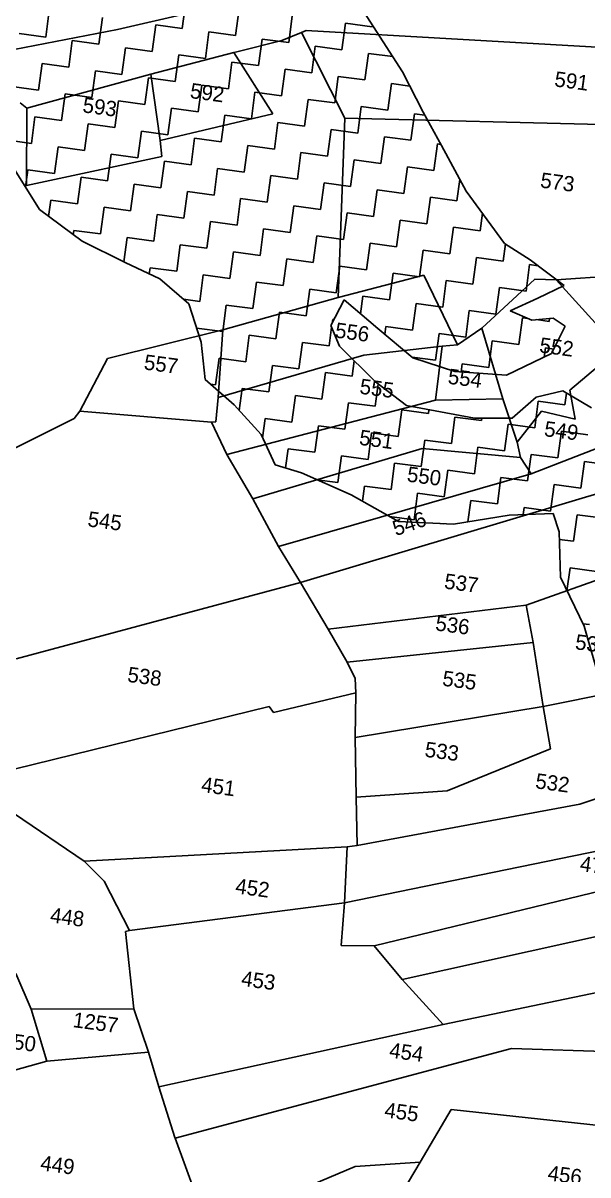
# Model space of a CAD drawing. Header units: metres. Extents: x 313073 to 315646, y 1903695 to 1906857.
# Drawn here: x 313343.3 to 313509, y 1904833.5 to 1905171.3 of the extents above; entities that cross this region are included whole.
import ezdxf

# ---------------------------------------------------------------- set-up
doc = ezdxf.new("R2010")
doc.units = ezdxf.units.M
for name, color, linetype in [('OFF', 1, 'Continuous'), ('POLY_HATCH', 12, 'Continuous'), ('POLY_PARCEL', 6, 'Continuous'), ('TEXT_PARCEL', 7, 'Continuous')]:
    doc.layers.add(name, color=color, linetype=linetype)
doc.styles.add('TEXT_MAP', font='KRDEV050.TTF')

# ---------------------------------------------------------------- blocks, each defined once
blk = doc.blocks.new('12345')
at = {"layer": 'OFF'}
blk.add_line((313489.18, 1905043.97), (313492.3, 1905039.15), dxfattribs=at)
at = {"layer": 'POLY_HATCH'}
for p, q in [((313454.61, 1905157), (313439.24, 1905180.99)), ((313460.66, 1905145.22), (313454.61, 1905157)), ((313466.02, 1905135.45), (313460.66, 1905145.22)), ((313473.28, 1905122.08), (313466.02, 1905135.45)), ((313348.2, 1905116.64), (313340.54, 1905128.86)), ((313484.56, 1905106.74), (313473.28, 1905122.08)), ((313360.65, 1905107.34), (313348.2, 1905116.64)), ((313373.31, 1905101.14), (313360.65, 1905107.34)), ((313492.02, 1905101.92), (313484.56, 1905106.74)), ((313383.43, 1905096.33), (313373.31, 1905101.14)), ((313501.98, 1905094.39), (313492.02, 1905101.92)), ((313391.96, 1905089.02), (313383.43, 1905096.33)), ((313494.32, 1905090.65), (313501.98, 1905094.39)), ((313433.63, 1905082.62), (313437.51, 1905090.2)), ((313437.51, 1905090.2), (313447.34, 1905081.73)), ((313486.2, 1905086.98), (313494.32, 1905090.65)), ((313395.57, 1905077.77), (313391.96, 1905089.02)), ((313492.5, 1905084.23), (313486.2, 1905086.98)), ((313436.16, 1905076.56), (313433.63, 1905082.62)), ((313498.78, 1905084.81), (313492.5, 1905084.23)), ((313502.27, 1905082.44), (313498.78, 1905084.81)), ((313447.34, 1905081.73), (313457.64, 1905073.19)), ((313498.33, 1905074.39), (313502.27, 1905082.44)), ((313396.72, 1905066.85), (313395.57, 1905077.77)), ((313446.67, 1905066.09), (313436.16, 1905076.56)), ((313457.64, 1905073.19), (313469.97, 1905069.15)), ((313485.08, 1905068.07), (313498.33, 1905074.39)), ((313469.97, 1905069.15), (313485.08, 1905068.07)), ((313405.23, 1905059.33), (313396.72, 1905066.85)), ((313455.75, 1905059.15), (313446.67, 1905066.09)), ((313501.63, 1905063.46), (313493.76, 1905061.66)), ((313510.02, 1905058.52), (313501.63, 1905063.46)), ((313413.15, 1905050.64), (313405.23, 1905059.33)), ((313475.76, 1905055.5), (313455.75, 1905059.15)), ((313493.76, 1905061.66), (313486.72, 1905055.46)), ((313486.72, 1905055.46), (313475.76, 1905055.5)), ((313417.3, 1905041.82), (313413.15, 1905050.64)), ((313425.03, 1905039.42), (313417.3, 1905041.82)), ((313439.54, 1905032.98), (313425.03, 1905039.42)), ((313453.44, 1905025.15), (313439.54, 1905032.98)), ((313469.54, 1905024.34), (313453.44, 1905025.15)), ((313485.91, 1905027.05), (313469.54, 1905024.34)), ((313498.83, 1905027.51), (313485.91, 1905027.05)), ((313500.52, 1905022.16), (313498.83, 1905027.51)), ((313500.92, 1905008.83), (313500.52, 1905022.16)), ((313507.87, 1904994.42), (313500.92, 1905008.83)), ((313512.51, 1904978.43), (313507.87, 1904994.42))]:
    blk.add_line(p, q, dxfattribs=at)
at = {"layer": 'POLY_HATCH', "linetype": 'Continuous'}
for p, q in [((313390.05, 1905169.79), (313391.1, 1905177.59)), ((313350, 1905167.24), (313351.05, 1905175.04)), ((313405.65, 1905167.7), (313406.7, 1905175.49)), ((313365.6, 1905165.14), (313366.65, 1905172.94)), ((313381.2, 1905163.05), (313382.25, 1905170.84)), ((313382.25, 1905170.84), (313390.05, 1905169.79)), ((313421.25, 1905165.6), (313422.29, 1905173.4)), ((313436.84, 1905163.5), (313437.89, 1905171.3)), ((313437.89, 1905171.3), (313445.69, 1905170.25)), ((313445.69, 1905170.25), (313445.77, 1905170.8)), ((313342.2, 1905168.29), (313350, 1905167.24)), ((313396.8, 1905160.95), (313397.85, 1905168.75)), ((313397.85, 1905168.75), (313405.65, 1905167.7)), ((313356.75, 1905158.39), (313357.8, 1905166.19)), ((313357.8, 1905166.19), (313365.6, 1905165.14)), ((313372.35, 1905156.3), (313373.4, 1905164.09)), ((313373.4, 1905164.09), (313381.2, 1905163.05)), ((313412.4, 1905158.85), (313413.45, 1905166.65)), ((313413.45, 1905166.65), (313421.25, 1905165.6)), ((313427.99, 1905156.75), (313429.04, 1905164.55)), ((313429.04, 1905164.55), (313436.84, 1905163.5)), ((313387.95, 1905154.2), (313389, 1905162)), ((313389, 1905162), (313396.8, 1905160.95)), ((313443.59, 1905154.65), (313444.64, 1905162.45)), ((313444.64, 1905162.45), (313451.73, 1905161.49)), ((313347.9, 1905151.64), (313348.95, 1905159.44)), ((313348.95, 1905159.44), (313356.75, 1905158.39)), ((313363.5, 1905149.55), (313364.55, 1905157.35)), ((313364.55, 1905157.35), (313372.35, 1905156.3)), ((313403.55, 1905152.1), (313404.6, 1905159.9)), ((313404.6, 1905159.9), (313412.4, 1905158.85)), ((313419.15, 1905150), (313420.2, 1905157.8)), ((313420.2, 1905157.8), (313427.99, 1905156.75)), ((313379.1, 1905147.45), (313380.15, 1905155.25)), ((313380.15, 1905155.25), (313387.95, 1905154.2)), ((313434.74, 1905147.9), (313435.79, 1905155.7)), ((313435.79, 1905155.7), (313443.59, 1905154.65)), ((313450.34, 1905145.8), (313451.39, 1905153.6)), ((313451.39, 1905153.6), (313456.72, 1905152.88)), ((313340.1, 1905152.69), (313347.9, 1905151.64)), ((313354.65, 1905142.8), (313355.7, 1905150.6)), ((313355.7, 1905150.6), (313363.5, 1905149.55)), ((313394.7, 1905145.35), (313395.75, 1905153.15)), ((313395.75, 1905153.15), (313403.55, 1905152.1)), ((313410.3, 1905143.25), (313411.35, 1905151.05)), ((313411.35, 1905151.05), (313419.15, 1905150)), ((313370.25, 1905140.7), (313371.3, 1905148.5)), ((313371.3, 1905148.5), (313379.1, 1905147.45)), ((313425.9, 1905141.15), (313426.95, 1905148.95)), ((313426.95, 1905148.95), (313434.74, 1905147.9)), ((313441.49, 1905139.05), (313442.54, 1905146.85)), ((313442.54, 1905146.85), (313450.34, 1905145.8)), ((313345.8, 1905136.05), (313346.85, 1905143.85)), ((313346.85, 1905143.85), (313354.65, 1905142.8)), ((313385.85, 1905138.6), (313386.9, 1905146.4)), ((313386.9, 1905146.4), (313394.7, 1905145.35)), ((313401.45, 1905136.5), (313402.5, 1905144.3)), ((313402.5, 1905144.3), (313410.3, 1905143.25)), ((313457.09, 1905136.95), (313458.14, 1905144.75)), ((313458.14, 1905144.75), (313461.14, 1905144.35)), ((313361.4, 1905133.95), (313362.45, 1905141.75)), ((313362.45, 1905141.75), (313370.25, 1905140.7)), ((313417.05, 1905134.4), (313418.1, 1905142.2)), ((313418.1, 1905142.2), (313425.9, 1905141.15)), ((313432.65, 1905132.3), (313433.69, 1905140.1)), ((313433.69, 1905140.1), (313441.49, 1905139.05)), ((313338.99, 1905136.96), (313345.8, 1905136.05)), ((313377, 1905131.85), (313378.05, 1905139.65)), ((313378.05, 1905139.65), (313385.85, 1905138.6)), ((313392.6, 1905129.75), (313393.65, 1905137.55)), ((313393.65, 1905137.55), (313401.45, 1905136.5)), ((313448.24, 1905130.2), (313449.29, 1905138)), ((313449.29, 1905138), (313457.09, 1905136.95)), ((313352.55, 1905127.2), (313353.6, 1905135)), ((313353.6, 1905135), (313361.4, 1905133.95)), ((313408.2, 1905127.65), (313409.25, 1905135.45)), ((313409.25, 1905135.45), (313417.05, 1905134.4)), ((313423.8, 1905125.55), (313424.85, 1905133.35)), ((313424.85, 1905133.35), (313432.65, 1905132.3)), ((313463.84, 1905128.1), (313464.89, 1905135.9)), ((313464.89, 1905135.9), (313465.84, 1905135.77)), ((313368.15, 1905125.1), (313369.2, 1905132.9)), ((313369.2, 1905132.9), (313377, 1905131.85)), ((313383.75, 1905123), (313384.8, 1905130.8)), ((313384.8, 1905130.8), (313392.6, 1905129.75)), ((313439.4, 1905123.45), (313440.44, 1905131.25)), ((313440.44, 1905131.25), (313448.24, 1905130.2)), ((313344.08, 1905123.22), (313344.75, 1905128.25)), ((313344.75, 1905128.25), (313352.55, 1905127.2)), ((313399.35, 1905120.9), (313400.4, 1905128.7)), ((313400.4, 1905128.7), (313408.2, 1905127.65)), ((313414.95, 1905118.8), (313416, 1905126.6)), ((313416, 1905126.6), (313423.8, 1905125.55)), ((313454.99, 1905121.35), (313456.04, 1905129.15)), ((313456.04, 1905129.15), (313463.84, 1905128.1)), ((313359.3, 1905118.35), (313360.35, 1905126.15)), ((313360.35, 1905126.15), (313368.15, 1905125.1)), ((313374.9, 1905116.25), (313375.95, 1905124.05)), ((313375.95, 1905124.05), (313383.75, 1905123)), ((313430.55, 1905116.7), (313431.6, 1905124.5)), ((313431.6, 1905124.5), (313439.4, 1905123.45)), ((313470.59, 1905119.25), (313471.43, 1905125.48)), ((313390.5, 1905114.15), (313391.55, 1905121.95)), ((313391.55, 1905121.95), (313399.35, 1905120.9)), ((313406.1, 1905112.05), (313407.15, 1905119.85)), ((313407.15, 1905119.85), (313414.95, 1905118.8)), ((313446.14, 1905114.6), (313447.19, 1905122.4)), ((313447.19, 1905122.4), (313454.99, 1905121.35)), ((313461.74, 1905112.5), (313462.79, 1905120.3)), ((313462.79, 1905120.3), (313470.59, 1905119.25)), ((313350.86, 1905114.65), (313351.5, 1905119.4)), ((313351.5, 1905119.4), (313359.3, 1905118.35)), ((313366.05, 1905109.5), (313367.1, 1905117.3)), ((313367.1, 1905117.3), (313374.9, 1905116.25)), ((313421.7, 1905109.95), (313422.75, 1905117.75)), ((313422.75, 1905117.75), (313430.55, 1905116.7)), ((313381.65, 1905107.4), (313382.7, 1905115.2)), ((313382.7, 1905115.2), (313390.5, 1905114.15)), ((313397.25, 1905105.3), (313398.3, 1905113.1)), ((313398.3, 1905113.1), (313406.1, 1905112.05)), ((313437.3, 1905107.85), (313438.35, 1905115.65)), ((313438.35, 1905115.65), (313446.14, 1905114.6)), ((313452.89, 1905105.75), (313453.94, 1905113.55)), ((313453.94, 1905113.55), (313461.74, 1905112.5)), ((313477.34, 1905110.4), (313478.04, 1905115.6)), ((313358.08, 1905109.26), (313358.25, 1905110.55)), ((313358.25, 1905110.55), (313366.05, 1905109.5)), ((313412.85, 1905103.2), (313413.9, 1905111)), ((313413.9, 1905111), (313421.7, 1905109.95)), ((313468.49, 1905103.65), (313469.54, 1905111.45)), ((313469.54, 1905111.45), (313477.34, 1905110.4)), ((313372.89, 1905101.34), (313373.85, 1905108.45)), ((313373.85, 1905108.45), (313381.65, 1905107.4)), ((313388.4, 1905098.55), (313389.45, 1905106.35)), ((313389.45, 1905106.35), (313397.25, 1905105.3)), ((313428.45, 1905101.1), (313429.5, 1905108.9)), ((313429.5, 1905108.9), (313437.3, 1905107.85)), ((313444.05, 1905099), (313445.1, 1905106.8)), ((313445.1, 1905106.8), (313452.89, 1905105.75)), ((313484.09, 1905101.55), (313484.77, 1905106.61)), ((313404, 1905096.45), (313405.05, 1905104.25)), ((313405.05, 1905104.25), (313412.85, 1905103.2)), ((313459.64, 1905096.9), (313460.69, 1905104.7)), ((313460.69, 1905104.7), (313468.49, 1905103.65)), ((313380.36, 1905097.79), (313380.6, 1905099.6)), ((313380.6, 1905099.6), (313388.4, 1905098.55)), ((313419.6, 1905094.35), (313420.65, 1905102.15)), ((313420.65, 1905102.15), (313428.45, 1905101.1)), ((313435.2, 1905092.25), (313436.25, 1905100.05)), ((313436.25, 1905100.05), (313444.05, 1905099)), ((313475.24, 1905094.8), (313476.29, 1905102.6)), ((313476.29, 1905102.6), (313484.09, 1905101.55)), ((313490.84, 1905092.7), (313491.89, 1905100.5)), ((313491.89, 1905100.5), (313494.33, 1905100.18)), ((313395.15, 1905089.7), (313396.2, 1905097.5)), ((313396.2, 1905097.5), (313404, 1905096.45)), ((313450.8, 1905090.15), (313451.84, 1905097.95)), ((313451.84, 1905097.95), (313459.64, 1905096.9)), ((313410.75, 1905087.6), (313411.8, 1905095.4)), ((313411.8, 1905095.4), (313419.6, 1905094.35)), ((313426.35, 1905085.5), (313427.4, 1905093.3)), ((313427.4, 1905093.3), (313435.2, 1905092.25)), ((313466.39, 1905088.05), (313467.44, 1905095.85)), ((313467.44, 1905095.85), (313475.24, 1905094.8)), ((313481.99, 1905085.95), (313483.04, 1905093.75)), ((313483.04, 1905093.75), (313490.84, 1905092.7)), ((313390.43, 1905090.34), (313395.15, 1905089.7)), ((313442.3, 1905086.07), (313443, 1905091.2)), ((313443, 1905091.2), (313450.8, 1905090.15)), ((313401.9, 1905080.85), (313402.95, 1905088.65)), ((313402.95, 1905088.65), (313410.75, 1905087.6)), ((313417.5, 1905078.75), (313418.55, 1905086.55)), ((313418.55, 1905086.55), (313426.35, 1905085.5)), ((313457.54, 1905081.3), (313458.59, 1905089.1)), ((313458.59, 1905089.1), (313466.39, 1905088.05)), ((313473.14, 1905079.2), (313474.19, 1905087)), ((313474.19, 1905087), (313481.99, 1905085.95)), ((313434, 1905083.33), (313434.15, 1905084.45)), ((313434.15, 1905084.45), (313434.54, 1905084.4)), ((313488.74, 1905077.11), (313489.79, 1905084.9)), ((313489.79, 1905084.9), (313491.47, 1905084.68)), ((313493.88, 1905084.36), (313497.59, 1905083.86)), ((313497.59, 1905083.86), (313497.71, 1905084.71)), ((313394.25, 1905081.88), (313401.9, 1905080.85)), ((313408.65, 1905072), (313409.7, 1905079.8)), ((313409.7, 1905079.8), (313417.5, 1905078.75)), ((313433.1, 1905076.65), (313433.83, 1905082.13)), ((313449.43, 1905080), (313449.75, 1905082.35)), ((313449.75, 1905082.35), (313457.54, 1905081.3)), ((313464.29, 1905072.46), (313465.34, 1905080.25)), ((313465.34, 1905080.25), (313473.14, 1905079.2)), ((313424.25, 1905069.9), (313425.3, 1905077.7)), ((313425.3, 1905077.7), (313433.1, 1905076.65)), ((313479.89, 1905070.36), (313480.94, 1905078.16)), ((313480.94, 1905078.16), (313488.74, 1905077.11)), ((313496.18, 1905073.36), (313496.54, 1905076.06)), ((313496.54, 1905076.06), (313498.99, 1905075.73)), ((313399.8, 1905065.25), (313400.85, 1905073.05)), ((313400.85, 1905073.05), (313408.65, 1905072)), ((313457.41, 1905073.38), (313464.29, 1905072.46)), ((313415.4, 1905063.15), (313416.45, 1905070.95)), ((313416.45, 1905070.95), (313424.25, 1905069.9)), ((313439.85, 1905067.8), (313440.45, 1905072.28)), ((313471.77, 1905069.02), (313472.09, 1905071.41)), ((313472.09, 1905071.41), (313479.89, 1905070.36)), ((313431, 1905061.06), (313432.05, 1905068.85)), ((313432.05, 1905068.85), (313439.85, 1905067.8)), ((313398.3, 1905065.46), (313399.8, 1905065.25)), ((313406.72, 1905057.69), (313407.6, 1905064.2)), ((313407.6, 1905064.2), (313415.4, 1905063.15)), ((313446.6, 1905058.96), (313447.47, 1905065.48)), ((313502.24, 1905059.41), (313502.7, 1905062.83)), ((313422.15, 1905054.31), (313423.2, 1905062.1)), ((313423.2, 1905062.1), (313431, 1905061.06)), ((313437.75, 1905052.21), (313438.8, 1905060.01)), ((313438.8, 1905060.01), (313446.6, 1905058.96)), ((313493.39, 1905052.66), (313494.44, 1905060.46)), ((313494.44, 1905060.46), (313502.24, 1905059.41)), ((313453.35, 1905050.11), (313454.4, 1905057.91)), ((313454.4, 1905057.91), (313462.2, 1905056.86)), ((313462.2, 1905056.86), (313462.34, 1905057.95)), ((313468.95, 1905048.01), (313469.99, 1905055.81)), ((313469.99, 1905055.81), (313477.79, 1905054.76)), ((313477.79, 1905054.76), (313477.89, 1905055.5)), ((313413.59, 1905049.71), (313414.35, 1905055.36)), ((313414.35, 1905055.36), (313422.15, 1905054.31)), ((313428.9, 1905045.46), (313429.95, 1905053.26)), ((313429.95, 1905053.26), (313437.75, 1905052.21)), ((313484.54, 1905045.91), (313485.59, 1905053.71)), ((313485.59, 1905053.71), (313493.39, 1905052.66)), ((313444.5, 1905043.36), (313445.55, 1905051.16)), ((313445.55, 1905051.16), (313453.35, 1905050.11)), ((313460.1, 1905041.26), (313461.15, 1905049.06)), ((313461.15, 1905049.06), (313468.95, 1905048.01)), ((313500.14, 1905043.81), (313501.19, 1905051.61)), ((313501.19, 1905051.61), (313508.99, 1905050.56)), ((313420.34, 1905040.88), (313421.1, 1905046.51)), ((313421.1, 1905046.51), (313428.9, 1905045.46)), ((313475.69, 1905039.16), (313476.74, 1905046.96)), ((313476.74, 1905046.96), (313484.54, 1905045.91)), ((313435.65, 1905036.61), (313436.7, 1905044.41)), ((313436.7, 1905044.41), (313444.5, 1905043.36)), ((313451.25, 1905034.51), (313452.3, 1905042.31)), ((313452.3, 1905042.31), (313460.1, 1905041.26)), ((313491.29, 1905037.06), (313492.34, 1905044.86)), ((313492.34, 1905044.86), (313500.14, 1905043.81)), ((313506.89, 1905034.96), (313507.94, 1905042.76)), ((313507.94, 1905042.76), (313515.74, 1905041.71)), ((313466.85, 1905032.41), (313467.9, 1905040.21)), ((313467.9, 1905040.21), (313475.69, 1905039.16)), ((313429.51, 1905037.43), (313435.65, 1905036.61)), ((313442.85, 1905031.11), (313443.45, 1905035.56)), ((313443.45, 1905035.56), (313451.25, 1905034.51)), ((313482.44, 1905030.31), (313483.49, 1905038.11)), ((313483.49, 1905038.11), (313491.29, 1905037.06)), ((313498.04, 1905028.21), (313499.09, 1905036.01)), ((313499.09, 1905036.01), (313506.89, 1905034.96)), ((313458, 1905025.66), (313459.05, 1905033.46)), ((313459.05, 1905033.46), (313466.85, 1905032.41)), ((313473.8, 1905025.05), (313474.65, 1905031.36)), ((313474.65, 1905031.36), (313482.44, 1905030.31)), ((313489.97, 1905027.19), (313490.24, 1905029.26)), ((313490.24, 1905029.26), (313498.04, 1905028.21)), ((313450.82, 1905026.62), (313458, 1905025.66)), ((313504.79, 1905019.36), (313505.84, 1905027.16)), ((313505.84, 1905027.16), (313513.64, 1905026.11)), ((313465.79, 1905024.53), (313465.8, 1905024.61)), ((313465.8, 1905024.61), (313466.75, 1905024.48)), ((313500.58, 1905019.93), (313504.79, 1905019.36)), ((313502.84, 1905004.85), (313503.74, 1905011.56)), ((313503.74, 1905011.56), (313511.54, 1905010.51)), ((313507.5, 1904995.17), (313509.44, 1904994.91))]:
    blk.add_line(p, q, dxfattribs=at)
at = {"layer": 'POLY_PARCEL'}
for p, q in [((313392.23, 1905174.33), (313371.09, 1905169.41)), ((313371.09, 1905169.41), (313337.7, 1905163.03)), ((313424.96, 1905168.57), (313419.24, 1905166.19)), ((313426.34, 1905169.14), (313424.96, 1905168.57)), ((313437.66, 1905143.44), (313424.96, 1905168.57)), ((313635.25, 1905157.26), (313426.34, 1905169.14)), ((313419.24, 1905166.19), (313406, 1905162.87)), ((313405.2, 1905162.66), (313380.8, 1905156.39)), ((313406, 1905162.87), (313405.2, 1905162.66)), ((313416.61, 1905144.68), (313405.2, 1905162.66)), ((313380.8, 1905156.39), (313344.5, 1905146.37)), ((313380.8, 1905156.39), (313383.54, 1905136.88)), ((313342.47, 1905147.97), (313344.5, 1905146.37)), ((313344.5, 1905146.37), (313344.38, 1905123.73)), ((313383.54, 1905136.88), (313416.61, 1905144.68)), ((313435.7, 1905090.9), (313437.66, 1905143.44)), ((313437.66, 1905143.44), (313634.26, 1905138.61)), ((313384.04, 1905132.24), (313383.54, 1905136.88)), ((313344.38, 1905123.73), (313384.04, 1905132.24)), ((313557.03, 1905099.93), (313499.68, 1905096)), ((313435.7, 1905090.9), (313460.89, 1905097.41)), ((313460.89, 1905097.41), (313470.72, 1905076.96)), ((313477.92, 1905081.82), (313493.46, 1905096.25)), ((313493.46, 1905096.25), (313499.68, 1905096)), ((313499.68, 1905096), (313517.98, 1905075.83)), ((313401.91, 1905081.41), (313435.7, 1905090.9)), ((313401.91, 1905081.41), (313368.12, 1905072.96)), ((313400.59, 1905061.54), (313401.91, 1905081.41)), ((313470.72, 1905076.96), (313477.92, 1905081.82)), ((313484.03, 1905061.13), (313477.92, 1905081.82)), ((313466.27, 1905076.57), (313443.27, 1905073.96)), ((313464.32, 1905060.78), (313466.27, 1905076.57)), ((313466.27, 1905076.57), (313470.72, 1905076.96)), ((313517.98, 1905075.83), (313503.69, 1905063.71)), ((313368.12, 1905072.96), (313359.99, 1905057.54)), ((313443.27, 1905073.96), (313400.59, 1905061.54)), ((313503.69, 1905063.71), (313505.2, 1905055.22)), ((313399.86, 1905054.35), (313400.59, 1905061.54)), ((313403.1, 1905044.8), (313464.32, 1905060.78)), ((313484.03, 1905061.13), (313464.32, 1905060.78)), ((313488.19, 1905048.39), (313484.03, 1905061.13)), ((313358.29, 1905055.41), (313359.99, 1905057.54)), ((313359.99, 1905057.54), (313398.56, 1905054.29)), ((313495.36, 1905057.48), (313488.19, 1905048.39)), ((313505.2, 1905055.22), (313495.36, 1905057.48)), ((313331.52, 1905042.02), (313358.29, 1905055.41)), ((313398.56, 1905054.29), (313399.86, 1905054.35)), ((313398.56, 1905054.29), (313403.1, 1905044.8)), ((313492.3, 1905039.15), (313528.66, 1905053.21)), ((313410.73, 1905031.8), (313460.42, 1905046.61)), ((313460.42, 1905046.61), (313489.18, 1905043.97)), ((313489.18, 1905043.97), (313488.19, 1905048.39)), ((313403.1, 1905044.8), (313410.73, 1905031.8)), ((313424.75, 1905007.25), (313542.61, 1905042.55)), ((313418.23, 1905017.87), (313492.3, 1905039.15)), ((313410.73, 1905031.8), (313418.23, 1905017.87)), ((313424.75, 1905007.25), (313418.23, 1905017.87)), ((313521.13, 1905011.36), (313490.84, 1905000.67)), ((313424.75, 1905007.25), (313341.3, 1904984.89)), ((313432.82, 1904993.61), (313424.75, 1905007.25)), ((313490.84, 1905000.67), (313432.82, 1904993.61)), ((313492.91, 1904989.64), (313490.84, 1905000.67)), ((313438.37, 1904983.87), (313432.82, 1904993.61)), ((313438.37, 1904983.87), (313492.91, 1904989.64)), ((313495.9, 1904970.88), (313492.91, 1904989.64)), ((313440.77, 1904979.13), (313438.37, 1904983.87)), ((313440.93, 1904974.87), (313440.77, 1904979.13)), ((313416.79, 1904969.16), (313440.93, 1904974.87)), ((313440.76, 1904961.79), (313440.93, 1904974.87)), ((313525.87, 1904976.9), (313495.9, 1904970.88)), ((313340.71, 1904952.49), (313415.53, 1904970.92)), ((313415.53, 1904970.92), (313416.79, 1904969.16)), ((313495.9, 1904970.88), (313440.76, 1904961.79)), ((313498, 1904958.48), (313495.9, 1904970.88)), ((313440.76, 1904961.79), (313441.03, 1904944.27)), ((313467.7, 1904946.16), (313498, 1904958.48)), ((313506.63, 1904942.29), (313528.96, 1904949.74)), ((313441.03, 1904944.27), (313467.7, 1904946.16)), ((313441.03, 1904944.27), (313441.36, 1904930.11)), ((313441.36, 1904930.11), (313506.63, 1904942.29)), ((313361.27, 1904925.58), (313340.88, 1904939.4)), ((313522.27, 1904930.67), (313437.62, 1904913.36)), ((313438.39, 1904929.77), (313361.27, 1904925.58)), ((313437.62, 1904913.36), (313438.39, 1904929.77)), ((313438.39, 1904929.77), (313441.36, 1904930.11)), ((313367.09, 1904919.68), (313361.27, 1904925.58)), ((313548.09, 1904925.43), (313446.3, 1904900.74)), ((313374.56, 1904905.24), (313367.09, 1904919.68)), ((313437.62, 1904913.36), (313374.56, 1904905.24)), ((313436.58, 1904900.82), (313437.62, 1904913.36)), ((313454.56, 1904890.85), (313527.91, 1904907.06)), ((313374.56, 1904905.24), (313373.4, 1904904.92)), ((313373.4, 1904904.92), (313375.88, 1904882.28)), ((313446.3, 1904900.74), (313436.58, 1904900.82)), ((313454.56, 1904890.85), (313446.3, 1904900.74)), ((313345.72, 1904882.14), (313341.28, 1904892.62)), ((313466.54, 1904877.6), (313454.56, 1904890.85)), ((313528.94, 1904890.66), (313466.54, 1904877.6)), ((313375.88, 1904882.28), (313345.72, 1904882.14)), ((313345.72, 1904882.14), (313350.33, 1904866.85)), ((313380.14, 1904869.53), (313375.88, 1904882.28)), ((313383.13, 1904859.35), (313466.54, 1904877.6)), ((313387.92, 1904844.33), (313486.55, 1904870.62)), ((313486.55, 1904870.62), (313544.13, 1904868.72)), ((313350.33, 1904866.85), (313329.88, 1904861.21)), ((313350.33, 1904866.85), (313380.14, 1904869.53)), ((313380.14, 1904869.53), (313383.13, 1904859.35)), ((313383.13, 1904859.35), (313387.87, 1904844.46)), ((313459.76, 1904837.29), (313468.92, 1904852.73)), ((313468.92, 1904852.73), (313548.21, 1904844.06)), ((313387.87, 1904844.46), (313387.92, 1904844.33)), ((313394.39, 1904826.61), (313387.92, 1904844.33)), ((313440.74, 1904836.05), (313428.03, 1904830.64)), ((313459.76, 1904837.29), (313440.74, 1904836.05)), ((313445.66, 1904813.38), (313459.76, 1904837.29))]:
    blk.add_line(p, q, dxfattribs=at)
at = {"layer": 'TEXT_PARCEL', "style": 'TEXT_MAP'}
for s, rotation, p in [('591', 352.335, (313498.98, 1905152.8)), ('592', 352.335, (313392.13, 1905149.38)), ('593', 352.335, (313360.63, 1905145.19)), ('573', 352.335, (313494.84, 1905123.14)), ('556', 352.335, (313434.65, 1905079.14)), ('552', 352.335, (313494.58, 1905074.78)), ('557', 352.335, (313378.62, 1905069.78)), ('554', 352.335, (313467.73, 1905065.61)), ('555', 352.335, (313441.87, 1905062.67)), ('551', 352.335, (313441.73, 1905047.7)), ('549', 352.335, (313495.97, 1905050.24)), ('550', 352.335, (313455.74, 1905036.92)), ('545', 352.335, (313362.11, 1905023.76)), ('546', 18.8826, (313452.64, 1905020.85)), ('537', 352.335, (313466.67, 1905005.54)), ('536', 352.335, (313464.08, 1904993.25)), ('534', 352.335, (313505.05, 1904987.73)), ('538', 352.335, (313373.78, 1904978.17)), ('535', 352.335, (313466.11, 1904977.05)), ('533', 352.335, (313460.96, 1904956.2)), ('532', 352.335, (313493.38, 1904946.95)), ('451', 352.335, (313395.41, 1904945.88)), ('479', 352.335, (313506.46, 1904922.69)), ('452', 352.335, (313405.42, 1904916.14)), ('448', 352.335, (313351.1, 1904907.6)), ('453', 352.335, (313407.15, 1904889.01)), ('1257', 352.335, (313357.77, 1904876.9)), ('450', 352.335, (313336.95, 1904870.93)), ('454', 352.335, (313450.55, 1904867.98)), ('455', 352.335, (313449.14, 1904850.45)), ('449', 352.335, (313348.25, 1904834.91)), ('456', 352.335, (313497.01, 1904831.98))]:
    blk.add_text(s, height=4.462, rotation=rotation, dxfattribs=at).set_placement(p)

msp = doc.modelspace()

# ---------------------------------------------------------------- block references
msp.add_blockref('12345', (0, 0))

doc.saveas('drawing.dxf')
